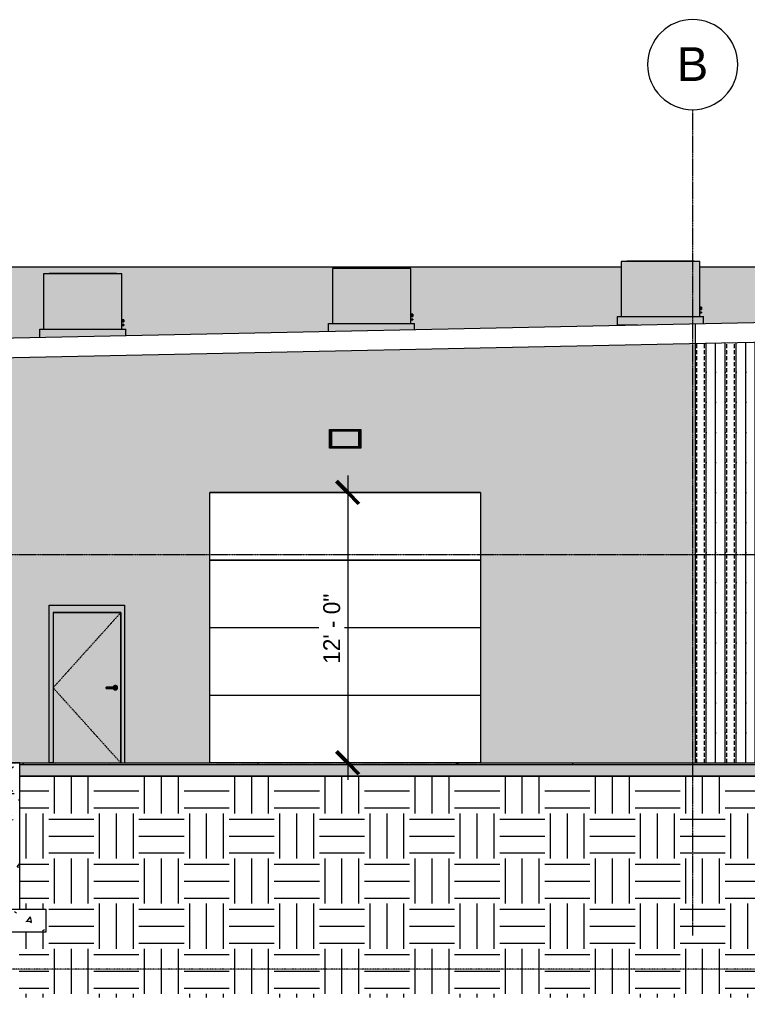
# Model space of a CAD drawing. Header units: inches. Extents: x -4221 to 4014, y -195 to 396.
# Drawn here: x -461 to -74, y -125 to 396 of the extents above; entities that cross this region are included whole.
import ezdxf

# ---------------------------------------------------------------- set-up
doc = ezdxf.new("R2010")
doc.units = ezdxf.units.IN
doc.header["$MEASUREMENT"] = 0
for name, pattern in [('Aligning Line 1_8_', [0.25, 0.125, -0.125]), ('Dash 1_16_', [0.125, 0.0625, -0.0625]), ('Grid Line 1_2_', [0.875, 0.5, -0.125, 0.125, -0.125])]:
    doc.linetypes.add(name, pattern=pattern)
for name, color, linetype, lineweight in [('A-ANNO-DIMS', 211, 'Continuous', 9), ('A-ANNO-DIMS-96', 211, 'Continuous', 9), ('A-DOOR', 31, 'Continuous', 9), ('A-DOOR-FRAM', 31, 'Continuous', 9), ('A-FLOR-LEVL', 51, 'Continuous', 9), ('A-ROOF', 132, 'Continuous', 13), ('A-WALL', 113, 'Continuous', 13), ('A-WALL-PATT', 111, 'Continuous', 20), ('C-BLDG-PADS', 91, 'Continuous', 9), ('C-TOPO', 7, 'Continuous', 9), ('E-LITE-EQPM', 33, 'Continuous', 9), ('G-ANNO-SYMB', 111, 'Aligning Line 1_8_', 9), ('M-EQPM', 50, 'Continuous', 9), ('S-FNDN', 32, 'Continuous', 13), ('S-GRID', 1, 'Continuous', 9), ('S-GRID-IDEN', 1, 'Continuous', 9)]:
    doc.layers.add(name, color=color, linetype=linetype, lineweight=lineweight)
doc.styles.add('Arial', font='arial.ttf', dxfattribs={"height": 18})
doc.styles.add('Century Gothic_1', font='', dxfattribs={"height": 9})
doc.styles.get('Century Gothic_1').set_extended_font_data('Century Gothic')
doc.dimstyles.new('OD__1__Tol__', dxfattribs={"dimscale": 12, "dimtxt": 9.397514, "dimasz": 1, "dimexe": 0.75, "dimexo": 0.5, "dimgap": 0.125, "dimtad": 1, "dimdec": 0, "dimzin": 3, "dimdsep": 46, "dimlunit": 4, "dimtxsty": 'Century Gothic_1', "dimblk1": 'OBLIQUE', "dimblk2": 'OBLIQUE', "dimsah": 1, "dimcen": 0.09, "dimdle": 0.75, "dimazin": 0, "dimtfac": 1, "dimtdec": 4, "dimtix": 1, "dimtmove": 0, "dimatfit": 3, "dimfxl": 1, "dimtvp": 1, "dimtfill": 1, "dimfrac": 2, "dimtolj": 1, "dimtzin": 0, "dimarcsym": 2})
pattern_1 = [(50, (-445.445, 0), (27.5427, -2.4099), [2.88, -31.68]), (355, (-445.445, 0), (-5.3278, 28.8843), [2.304, -25.344]), (100.451, (-443.15, -0.2), (22.2153, 26.4739), [2.448, -26.924]), (46.184, (-445.445, 7.68), (40.9819, -6.3564), [4.32, -47.52]), (96.636, (-442.03, 7.15), (35.8907, 37.4062), [3.671, -40.386]), (351.184, (-445.445, 7.68), (35.891, 37.4062), [3.456, -38.016]), (21, (-441.605, 5.76), (22.92104, -15.4607), [2.88, -31.68]), (326, (-441.605, 5.76), (9.3435, 27.8457), [2.304, -25.344]), (71.451, (-439.695, 4.472), (32.2648, 12.3844), [2.448, -26.924]), (37.5, (-445.445, 0), (0.46686, 12.78271), [1.267, -23.77, 1.267, -24.461, -25.44]), (37.5, (-445.445, 0), (0.46686, 12.78271), [-50.765, 1.267, -24.173]), (7.5, (-445.445, 0), (10.1016, 15.1451), [1.267, -13.402, 1.267, -23.194, -9.696]), (7.5, (-445.445, 0), (10.1016, 15.1451), [-39.13, 1.267, -8.429]), (327.5, (-454.008, 0), (20.49916, -0.86578), [1.267, -8.333, 1.267, -28.685, -39.744]), (327.5, (-454.008, 0), (20.49916, -0.86578), [-39.552, 1.267, -38.477]), (317.5, (-457.848, 0), (22.3948, 3.8443), [1.267, -11.213, 1.267, -18.624, -28.224]), (317.5, (-457.848, 0), (22.3948, 3.8443), [-32.371, 1.267, -26.957])]

# ---------------------------------------------------------------- blocks, each defined once
blk = doc.blocks.new('Condensing Unit - Air Cooled - DX - 6-10 Tons - 6 Tons-1352867-BUILDING ELEVATION - WEST')
at = {"layer": 'M-EQPM'}
for points in [[(-11252.29, 233.92), (-11223.9, 233.92), (-11223.9, 263.33), (-11265.68, 263.33), (-11265.68, 233.92)], [(-11251.75, 263.33), (-11251.75, 263.69), (-11262.69, 263.69), (-11262.69, 263.33), (-11252.29, 263.33)], [(-11251.75, 263.33), (-11240.81, 263.33), (-11240.81, 263.69), (-11251.75, 263.69)], [(-11237.83, 263.33), (-11237.83, 263.69), (-11240.81, 263.69), (-11240.81, 263.33), (-11240.11, 263.33)], [(-11226.89, 263.33), (-11226.89, 263.69), (-11237.83, 263.69), (-11237.83, 263.33), (-11227.36, 263.33)], [(-11222.9, 238.31), (-11222.9, 238.87), (-11223.9, 238.85), (-11223.9, 238.31)], [(-11223.9, 237.75), (-11222.9, 237.77), (-11222.9, 238.31), (-11223.9, 238.31), (-11223.9, 237.77)], [(-11222.9, 236.14), (-11222.9, 236.32), (-11223.9, 236.3), (-11223.9, 236.14)], [(-11222.9, 235.96), (-11222.9, 236.14), (-11223.9, 236.14), (-11223.9, 235.96)], [(-11267.68, 229.62), (-11221.9, 230.57), (-11221.9, 233.92), (-11267.68, 233.92), (-11267.68, 233.68)]]:
    blk.add_hatch(color=256, dxfattribs=at).paths.add_polyline_path(points, flags=0)
for p, q in [((-11265.68, 263.33), (-11265.68, 233.92)), ((-11223.9, 263.33), (-11265.68, 263.33)), ((-11262.75, 263.69), (-11262.75, 263.33)), ((-11262.69, 263.69), (-11251.75, 263.69)), ((-11251.75, 263.69), (-11240.81, 263.69)), ((-11240.83, 263.69), (-11237.83, 263.69)), ((-11240.75, 263.33), (-11240.75, 263.69)), ((-11237.83, 263.69), (-11226.89, 263.69)), ((-11226.83, 263.33), (-11226.83, 263.69)), ((-11223.9, 233.92), (-11223.9, 263.33)), ((-11222.9, 238.87), (-11223.9, 238.87)), ((-11223.9, 237.75), (-11222.9, 237.75)), ((-11222.9, 236.33), (-11223.9, 236.33)), ((-11223.9, 235.95), (-11222.9, 235.95)), ((-11222.9, 238.87), (-11222.9, 238.31)), ((-11222.9, 238.31), (-11222.9, 237.75)), ((-11222.9, 236.32), (-11222.9, 236.14)), ((-11222.9, 236.14), (-11222.9, 235.96)), ((-11267.68, 233.92), (-11221.9, 233.92)), ((-11267.68, 229.62), (-11267.68, 233.92)), ((-11221.9, 230.57), (-11221.9, 233.92))]:
    blk.add_line(p, q, dxfattribs=at)
blk = doc.blocks.new('Condensing Unit - Air Cooled - DX - 6-10 Tons - 6 Tons-V17-BUILDING ELEVATION - WEST')
at = {"layer": 'M-EQPM'}
for points in [[(-11412, 260.37), (-11405.53, 260.37), (-11405.53, 260.73), (-11416.47, 260.73), (-11416.47, 260.37), (-11413.71, 260.37)], [(-11398.07, 260.37), (-11394.59, 260.37), (-11394.59, 260.73), (-11405.53, 260.73), (-11405.53, 260.37), (-11399.07, 260.37)], [(-11391.61, 260.37), (-11391.61, 260.73), (-11394.59, 260.73), (-11394.59, 260.37), (-11393.89, 260.37)], [(-11389.32, 260.37), (-11380.67, 260.37), (-11380.67, 260.73), (-11391.61, 260.73), (-11391.61, 260.37)], [(-11419.46, 230.96), (-11377.68, 230.96), (-11377.68, 260.37), (-11419.46, 260.37), (-11419.46, 233.68)], [(-11376.68, 235.35), (-11376.68, 235.91), (-11377.68, 235.89), (-11377.68, 235.35)], [(-11376.68, 234.78), (-11376.68, 235.35), (-11377.68, 235.35), (-11377.68, 234.78)], [(-11421.46, 226.41), (-11375.68, 227.37), (-11375.68, 230.96), (-11421.46, 230.96)], [(-11376.68, 233.18), (-11376.68, 233.36), (-11377.68, 233.34), (-11377.68, 233.18)], [(-11376.68, 232.99), (-11376.68, 233.18), (-11377.68, 233.18), (-11377.68, 232.99)]]:
    blk.add_hatch(color=256, dxfattribs=at).paths.add_polyline_path(points, flags=0)
for p, q in [((-11416.53, 260.73), (-11416.53, 260.37)), ((-11416.47, 260.73), (-11405.53, 260.73)), ((-11405.53, 260.73), (-11394.59, 260.73)), ((-11394.61, 260.73), (-11391.61, 260.73)), ((-11394.53, 260.37), (-11394.53, 260.73)), ((-11391.61, 260.73), (-11380.67, 260.73)), ((-11380.61, 260.37), (-11380.61, 260.73)), ((-11419.46, 260.37), (-11419.46, 230.96)), ((-11377.68, 260.37), (-11419.46, 260.37)), ((-11377.68, 230.96), (-11377.68, 260.37)), ((-11376.68, 235.91), (-11377.68, 235.91)), ((-11377.68, 234.78), (-11376.68, 234.78)), ((-11376.68, 235.91), (-11376.68, 235.35)), ((-11376.68, 235.35), (-11376.68, 234.78)), ((-11421.46, 230.96), (-11375.68, 230.96)), ((-11421.46, 226.41), (-11421.46, 230.96)), ((-11376.68, 233.36), (-11377.68, 233.36)), ((-11377.68, 232.99), (-11376.68, 232.99)), ((-11376.68, 233.36), (-11376.68, 233.18)), ((-11376.68, 233.18), (-11376.68, 232.99)), ((-11375.68, 227.37), (-11375.68, 230.96))]:
    blk.add_line(p, q, dxfattribs=at)
blk = doc.blocks.new('Condensing Unit - Air Cooled - DX - 6-10 Tons - 6 Tons-V18-BUILDING ELEVATION - WEST')
at = {"layer": 'M-EQPM'}
for points in [[(-11111.93, 237.63), (-11070.15, 237.63), (-11070.15, 267.04), (-11111.93, 267.04), (-11111.93, 264)], [(-11098, 267.04), (-11098, 267.4), (-11108.94, 267.4), (-11108.94, 267.04), (-11100.29, 267.04)], [(-11087.06, 267.04), (-11087.06, 267.4), (-11098, 267.4), (-11098, 267.04), (-11087.54, 267.04)], [(-11087.06, 267.04), (-11084.07, 267.04), (-11084.07, 267.4), (-11087.06, 267.4), (-11087.06, 267.16)], [(-11073.13, 267.04), (-11073.13, 267.4), (-11084.07, 267.4), (-11084.07, 267.04), (-11073.61, 267.04)], [(-11069.15, 242.03), (-11069.15, 242.59), (-11070.15, 242.57), (-11070.15, 242.03)], [(-11070.15, 241.46), (-11069.15, 241.48), (-11069.15, 242.03), (-11070.15, 242.03), (-11070.15, 241.48)], [(-11069.15, 239.85), (-11069.15, 240.03), (-11070.15, 240.02), (-11070.15, 239.85)], [(-11069.15, 239.67), (-11069.15, 239.85), (-11070.15, 239.85), (-11070.15, 239.67)], [(-11113.93, 233.04), (-11103.11, 233.04), (-11068.15, 233.77), (-11068.15, 237.63), (-11113.93, 237.63), (-11113.93, 233.68)]]:
    blk.add_hatch(color=256, dxfattribs=at).paths.add_polyline_path(points, flags=0)
for p, q in [((-11111.93, 267.04), (-11111.93, 237.63)), ((-11070.15, 267.04), (-11111.93, 267.04)), ((-11109, 267.4), (-11109, 267.04)), ((-11108.94, 267.4), (-11098, 267.4)), ((-11098, 267.4), (-11087.06, 267.4)), ((-11087.08, 267.4), (-11084.07, 267.4)), ((-11087, 267.04), (-11087, 267.4)), ((-11084.07, 267.4), (-11073.13, 267.4)), ((-11073.07, 267.04), (-11073.07, 267.4)), ((-11070.15, 237.63), (-11070.15, 267.04)), ((-11069.15, 242.59), (-11070.15, 242.59)), ((-11070.15, 241.46), (-11069.15, 241.46)), ((-11069.15, 240.04), (-11070.15, 240.04)), ((-11070.15, 239.67), (-11069.15, 239.67)), ((-11069.15, 242.59), (-11069.15, 242.03)), ((-11069.15, 242.03), (-11069.15, 241.46)), ((-11069.15, 240.03), (-11069.15, 239.85)), ((-11069.15, 239.85), (-11069.15, 239.67)), ((-11113.93, 237.63), (-11068.15, 237.63)), ((-11113.93, 233.04), (-11113.93, 237.63)), ((-11068.15, 233.77), (-11068.15, 237.63)), ((-11103.11, 233.04), (-11113.93, 233.04))]:
    blk.add_line(p, q, dxfattribs=at)
blk = doc.blocks.new('Door-Sectional_DesignersChoice_Amarr - 16_x8_-1344022-BUILDING ELEVATION - WEST')
at = {"layer": 'A-DOOR'}
for p, q in [((-11186.83, 143.94), (-11330.83, 143.94)), ((-11330.83, 108), (-11186.83, 108)), ((-11186.83, 107.94), (-11330.83, 107.94)), ((-11330.83, 72), (-11186.83, 72)), ((-11186.83, 71.94), (-11330.83, 71.94)), ((-11330.83, 36), (-11186.83, 36)), ((-11186.83, 35.94), (-11330.83, 35.94))]:
    blk.add_line(p, q, dxfattribs=at)
blk = doc.blocks.new('Door-Passage-Single-Flush - 36_ x 80_-V19-BUILDING ELEVATION - WEST')
at = {"layer": 'A-DOOR'}
h = blk.add_hatch(color=256, dxfattribs=at)
h.paths.add_polyline_path([(-11378.33, 0), (-11378.33, 80), (-11414.33, 80), (-11414.33, 0), (-11408.07, 0)], flags=0)
h.paths.add_polyline_path([(-11381.19, 38.82), (-11381.49, 38.86), (-11381.78, 38.98), (-11382.11, 39.27), (-11382.21, 39.41), (-11382.32, 39.61), (-11386.01, 39.62), (-11386.01, 40.39), (-11382.29, 40.39), (-11382.11, 40.72), (-11382.02, 40.84), (-11381.78, 41.02), (-11381.49, 41.14), (-11381.19, 41.18), (-11380.88, 41.14), (-11380.6, 41.02), (-11380.26, 40.72), (-11380.16, 40.59), (-11380.05, 40.31), (-11380.01, 40), (-11380.05, 39.69), (-11380.16, 39.41), (-11380.35, 39.16), (-11380.6, 38.98), (-11380.88, 38.86)], flags=0)
for points in [[(-11381.88, 40), (-11381.89, 40.39), (-11386.01, 40.38), (-11386.01, 40), (-11382.11, 40)], [(-11382.32, 39.61), (-11381.88, 39.62), (-11381.88, 40), (-11386.01, 40), (-11386.01, 39.61), (-11382.36, 39.61)]]:
    blk.add_hatch(color=256, dxfattribs=at).paths.add_polyline_path(points, flags=0)
h = blk.add_hatch(color=256, dxfattribs=at)
h.paths.add_polyline_path([(-11381.19, 38.82), (-11380.88, 38.86), (-11380.6, 38.98), (-11380.35, 39.16), (-11380.16, 39.41), (-11380.05, 39.69), (-11380.01, 40), (-11380.05, 40.31), (-11380.26, 40.72), (-11380.35, 40.84), (-11380.6, 41.02), (-11380.88, 41.14), (-11381.19, 41.18), (-11381.49, 41.14), (-11381.78, 41.02), (-11382.11, 40.72), (-11382.21, 40.59), (-11382.28, 40.39), (-11381.8, 40.38), (-11381.54, 40.38), (-11381.18, 40.36), (-11380.99, 40.26), (-11380.94, 40.18), (-11380.95, 39.8), (-11381.11, 39.65), (-11381.29, 39.61), (-11381.63, 39.65), (-11382.11, 39.61), (-11382.29, 39.61), (-11382.21, 39.41), (-11382.02, 39.16), (-11381.78, 38.98), (-11381.49, 38.86)], flags=0)
h.paths.add_polyline_path([(-11381.88, 39.8), (-11381.81, 40), (-11381.88, 40.1), (-11381.88, 39.9)], flags=0)
h = blk.add_hatch(color=256, dxfattribs=at)
h.paths.add_polyline_path([(-11381.51, 40), (-11381.88, 40.34), (-11381.85, 40.1), (-11381.81, 40), (-11381.6, 40)], flags=0)
h.paths.add_polyline_path([(-11381.5, 40), (-11380.93, 40.02), (-11380.99, 40.26), (-11381.11, 40.35), (-11381.3, 40.39), (-11381.63, 40.35), (-11381.83, 40.34), (-11381.51, 40)], flags=0)
h = blk.add_hatch(color=256, dxfattribs=at)
h.paths.add_polyline_path([(-11381.29, 39.61), (-11380.99, 39.74), (-11380.95, 39.8), (-11380.96, 40), (-11381.51, 39.99), (-11381.8, 39.62), (-11381.54, 39.62), (-11381.29, 39.61)], flags=0)
h.paths.add_polyline_path([(-11381.88, 39.62), (-11381.51, 40), (-11381.81, 40), (-11381.88, 39.66)], flags=0)
at = {"layer": 'A-DOOR-FRAM'}
blk.add_hatch(color=256, dxfattribs=at).paths.add_polyline_path([(-11416.33, 0), (-11414.33, 0), (-11414.33, 80), (-11378.33, 80), (-11378.33, 0), (-11376.33, 0), (-11376.33, 84), (-11416.33, 84), (-11416.33, 16.05)], flags=0)
at = {"layer": 'A-DOOR', "linetype": 'Dash 1_16_'}
for p, q in [((-11378.33, 80), (-11414.33, 40)), ((-11414.33, 40), (-11378.33, 0))]:
    blk.add_line(p, q, dxfattribs=at)
at = {"layer": 'A-DOOR'}
for p, q in [((-11378.33, 80), (-11414.33, 80)), ((-11414.33, 80), (-11414.33, 0)), ((-11378.33, 0), (-11378.33, 80)), ((-11381.88, 40.39), (-11386.01, 40.39)), ((-11386.01, 40), (-11386.01, 40.39)), ((-11386.01, 39.61), (-11386.01, 40)), ((-11386.01, 39.61), (-11381.88, 39.61)), ((-11414.33, 0), (-11378.33, 0))]:
    blk.add_line(p, q, dxfattribs=at)
at = {"layer": 'A-DOOR', "flags": 128}
for points in [[(-11381.29, 40.39), (-11381.29, 40.39), (-11381.29, 40.39), (-11381.29, 40.39), (-11381.29, 40.39), (-11381.3, 40.39), (-11381.3, 40.39), (-11381.31, 40.39), (-11381.32, 40.39), (-11381.32, 40.39), (-11381.33, 40.39), (-11381.34, 40.39), (-11381.35, 40.39), (-11381.36, 40.39), (-11381.38, 40.39), (-11381.39, 40.39), (-11381.4, 40.39), (-11381.42, 40.39), (-11381.43, 40.39), (-11381.45, 40.39), (-11381.47, 40.39), (-11381.48, 40.39), (-11381.5, 40.39), (-11381.52, 40.39), (-11381.54, 40.39), (-11381.56, 40.39), (-11381.58, 40.39), (-11381.6, 40.39), (-11381.62, 40.39), (-11381.64, 40.39), (-11381.66, 40.39), (-11381.68, 40.39), (-11381.71, 40.39), (-11381.73, 40.39), (-11381.75, 40.39), (-11381.78, 40.39), (-11381.8, 40.39), (-11381.82, 40.39), (-11381.85, 40.39), (-11381.87, 40.39), (-11381.88, 40.39)], [(-11381.88, 39.61), (-11381.85, 39.61), (-11381.83, 39.61), (-11381.81, 39.61), (-11381.78, 39.61), (-11381.76, 39.61), (-11381.74, 39.61), (-11381.71, 39.61), (-11381.69, 39.61), (-11381.67, 39.61), (-11381.65, 39.61), (-11381.63, 39.61), (-11381.6, 39.61), (-11381.58, 39.61), (-11381.56, 39.61), (-11381.54, 39.61), (-11381.52, 39.61), (-11381.51, 39.61), (-11381.49, 39.61), (-11381.47, 39.61), (-11381.45, 39.61), (-11381.44, 39.61), (-11381.42, 39.61), (-11381.41, 39.61), (-11381.39, 39.61), (-11381.38, 39.61), (-11381.37, 39.61), (-11381.36, 39.61), (-11381.35, 39.61), (-11381.34, 39.61), (-11381.33, 39.61), (-11381.32, 39.61), (-11381.31, 39.61), (-11381.3, 39.61), (-11381.3, 39.61), (-11381.29, 39.61), (-11381.29, 39.61), (-11381.29, 39.61), (-11381.29, 39.61), (-11381.29, 39.61)]]:
    blk.add_lwpolyline(points, dxfattribs=at)
at = {"layer": 'A-DOOR'}
for centre, radius, start, end in [((-11381.19, 40), 1.18, 0, 160.3657), ((-11381.19, 40), 1.18, 199.5633, 360), ((-11381.29, 40), 0.394, 75, 90), ((-11381.29, 40), 0.394, 270, 285), ((-11381.29, 40), 0.394, 0, 30), ((-11381.29, 40), 0.394, 330, 0)]:
    blk.add_arc(centre, radius, start, end, dxfattribs=at)
at = {"layer": 'A-DOOR-FRAM'}
for p, q in [((-11414.33, 80), (-11414.33, 0)), ((-11414.33, 80), (-11378.33, 80)), ((-11378.33, 80), (-11378.33, 0)), ((-11414.33, 0), (-11416.33, 0)), ((-11378.33, 0), (-11376.33, 0))]:
    blk.add_line(p, q, dxfattribs=at)
blk = doc.blocks.new('Pathway_Cooper_Streetworks_WKP_Pak_Glass - Pathway_Cooper_Streetworks_WKP_Pak_Glass-V21-BUILDING ELEVATION - WEST')
at = {"layer": 'E-LITE-EQPM'}
for points in [[(-11613.02, 177.24), (-11597.27, 177.24), (-11597.27, 177.56), (-11614.02, 177.56), (-11614.02, 177.24), (-11613.52, 177.24)], [(-11613.52, 167.9), (-11613.32, 168.21), (-11613.32, 176.87), (-11613.52, 176.87), (-11613.52, 168.21)], [(-11602.79, 168.44), (-11598.27, 168.44), (-11598.27, 176.83), (-11613.02, 176.83), (-11613.02, 168.44)], [(-11597.77, 167.9), (-11597.77, 176.87), (-11597.97, 176.87), (-11597.97, 168.21), (-11597.87, 168.05)], [(-11613.32, 167.9), (-11597.77, 167.9), (-11597.97, 168.21), (-11613.32, 168.21), (-11613.52, 167.9)], [(-11602.79, 168.34), (-11597.97, 168.34), (-11597.97, 168.44), (-11613.32, 168.44), (-11613.32, 168.34), (-11613.02, 168.34)], [(-11597.97, 168.28), (-11597.97, 168.34), (-11613.32, 168.34), (-11613.32, 168.28), (-11598.27, 168.28)], [(-11613.32, 168.21), (-11597.97, 168.21), (-11597.97, 168.28), (-11613.32, 168.28)]]:
    blk.add_hatch(color=256, dxfattribs=at).paths.add_polyline_path(points, flags=0)
h = blk.add_hatch(color=256, dxfattribs=at)
h.paths.add_polyline_path([(-11598.27, 167.52), (-11597.27, 167.52), (-11597.27, 177.24), (-11614.02, 177.24), (-11614.02, 167.52), (-11602.79, 167.52)], flags=0)
h.paths.add_polyline_path([(-11613.52, 167.9), (-11613.52, 176.87), (-11597.77, 176.87), (-11597.77, 167.9), (-11613.02, 167.9)], flags=0)
h = blk.add_hatch(color=256, dxfattribs=at)
h.paths.add_polyline_path([(-11613.02, 168.44), (-11613.02, 176.87), (-11613.32, 176.83), (-11613.32, 168.44)], flags=0)
h.paths.add_polyline_path([(-11597.97, 168.44), (-11597.97, 176.87), (-11598.27, 176.83), (-11598.27, 168.44)], flags=0)
for p, q in [((-11614.02, 177.56), (-11597.27, 177.56)), ((-11614.02, 177.24), (-11614.02, 177.56)), ((-11614.02, 177.24), (-11597.27, 177.24)), ((-11614.02, 167.52), (-11614.02, 177.24)), ((-11597.27, 177.56), (-11597.27, 177.24)), ((-11597.27, 177.24), (-11597.27, 167.52)), ((-11613.52, 176.87), (-11613.52, 167.9)), ((-11613.52, 176.87), (-11597.77, 176.87)), ((-11613.32, 176.87), (-11613.32, 168.21)), ((-11613.02, 168.44), (-11613.02, 176.83)), ((-11612.89, 176.83), (-11613.02, 176.83)), ((-11613.02, 168.44), (-11613.02, 176.83)), ((-11598.27, 176.83), (-11613.02, 176.83)), ((-11612.89, 176.83), (-11612.89, 168.44)), ((-11598.4, 168.44), (-11598.4, 176.83)), ((-11598.27, 176.83), (-11598.4, 176.83)), ((-11598.27, 176.83), (-11598.27, 168.44)), ((-11598.27, 176.83), (-11598.27, 168.44)), ((-11597.97, 168.21), (-11597.97, 176.87)), ((-11597.77, 167.9), (-11597.77, 176.87)), ((-11597.27, 167.52), (-11614.02, 167.52)), ((-11613.52, 167.9), (-11613.32, 168.21)), ((-11613.52, 167.9), (-11597.77, 167.9)), ((-11613.32, 168.44), (-11613.02, 168.44)), ((-11597.97, 168.34), (-11613.32, 168.34)), ((-11597.97, 168.34), (-11613.32, 168.34)), ((-11597.97, 168.28), (-11613.32, 168.28)), ((-11613.32, 168.21), (-11597.97, 168.21)), ((-11613.02, 168.44), (-11612.89, 168.44)), ((-11613.02, 168.44), (-11598.27, 168.44)), ((-11598.4, 168.44), (-11598.27, 168.44)), ((-11598.27, 168.44), (-11597.97, 168.44)), ((-11597.77, 167.9), (-11597.97, 168.21))]:
    blk.add_line(p, q, dxfattribs=at)
blk = doc.blocks.new('Grid - Grid Head - Circle-50561-BUILDING ELEVATION - WEST')
at = {"layer": 'S-GRID-IDEN'}
for start, end in [(360, 180), (180, 360)]:
    blk.add_arc((-10800.4, 371.84), 24, start, end, dxfattribs=at)
blk = doc.blocks.new('DIMBLOCK4-BUILDING ELEVATION - WEST')
at = {"layer": 'A-ANNO-DIMS-96'}
for p, q in [((-286.33, 153), (-286.33, -9)), ((-283.85, 144), (-295.33, 144)), ((-286.33, 144), (-283.85, 144)), ((-283.85, 0), (-295.33, 0)), ((-286.33, 0), (-283.85, 0))]:
    blk.add_line(p, q, dxfattribs=at)
at = {"layer": 'A-ANNO-DIMS-96', "lineweight": 50}
for p, q in [((-286.33, 144), (-292.33, 150)), ((-286.33, 144), (-280.33, 138)), ((-286.33, 0), (-292.33, 6)), ((-286.33, 0), (-280.33, -6))]:
    blk.add_line(p, q, dxfattribs=at)
at = {"layer": 'A-ANNO-DIMS-96', "color": 0, "insert": (-299.37, 52.76), "char_height": 9, "width": 46.1821, "attachment_point": 1, "rotation": 90, "line_spacing_factor": 0.984502, "style": 'Century Gothic_1', "bg_fill": 3, "box_fill_scale": 1.25, "bg_fill_color": 256, "bg_fill_true_color": 13158600, "bg_fill_transparency": 0}
blk.add_mtext('12\' - 0"', dxfattribs=at)
blk = doc.blocks.new('_Oblique')
at = {"color": 0, "linetype": 'ByBlock', "lineweight": -2}
blk.add_line((-0.5, -0.5), (0.5, 0.5), dxfattribs=at)

msp = doc.modelspace()

# ---------------------------------------------------------------- hatches: boundary and pattern name
at = {"layer": 'A-WALL-PATT', "lineweight": 9}
h = msp.add_hatch(dxfattribs=at)
h.set_pattern_fill('FP_15', color=9, style=0, pattern_type=2)
h.set_pattern_definition([(0, (-818.9595, 0), (0, 8), []), (90, (-818.9595, 0), (-8, 8), [8, -8])])
h.paths.add_polyline_path([(142.79025, -7.00628), (142.79025, -7), (134.29817, -7.00628)], flags=0)
h.paths.add_polyline_path([(-804.20011, 0), (-804.20011, 16), (-807.73323, 16), (-807.73323, 0)], flags=0)
h.paths.add_polyline_path([(-807.73323, 17.5), (-804.20011, 17.5), (-804.20011, 39.6063), (-805.43123, 39.63736), (-805.58092, 39.7422), (-805.62768, 39.80315), (-805.62768, 40.19685), (-805.4585, 40.35134), (-805.2836, 40.37692), (-805.07168, 40.38772), (-804.20011, 40.3937), (-804.20011, 40.5), (-807.73323, 40.5), (-807.73323, 19.57237)], flags=0)
h.paths.add_polyline_path([(-805.27682, 39.68108), (-805.29637, 39.72161), (-805.27784, 39.68286)], flags=0)
h.paths.add_polyline_path([(-804.69618, 39.80315), (-804.7272, 40.0994), (-804.75716, 39.99474), (-804.7264, 39.8981)], flags=0)
h.paths.add_polyline_path([(-804.20011, 42), (-804.20011, 90), (-807.73323, 90), (-807.73323, 42), (-806.85152, 42)], flags=0)
h.paths.add_polyline_path([(-814.48323, 98), (-814.48323, 103), (-818.95988, 103), (-818.95988, 98)], flags=0)
h.paths.add_polyline_path([(-811.71953, 98), (-811.48323, 98), (-811.48323, 103), (-812.98323, 103), (-812.98323, 98)], flags=0)
h.paths.add_polyline_path([(-809.98323, 98), (-809.73323, 98), (-809.73323, 102), (-804.45988, 102), (-804.45988, 103), (-809.98323, 103), (-809.98323, 100.62725)], flags=0)
h.paths.add_polyline_path([(-818.95988, 104), (-814.48323, 104), (-814.48323, 108), (-818.95988, 108), (-818.95988, 107.6755)], flags=0)
h.paths.add_polyline_path([(-812.98323, 104), (-811.48323, 104), (-811.48323, 108), (-812.98323, 108), (-812.98323, 104.15137)], flags=0)
h.paths.add_polyline_path([(-806.85152, 104), (-804.45988, 104), (-804.45988, 108), (-809.98323, 108), (-809.98323, 104), (-809.73323, 104)], flags=0)
h.paths.add_polyline_path([(-804.45988, 109), (-804.45988, 113), (-809.98323, 113), (-809.98323, 109), (-806.85152, 109)], flags=0)
h.paths.add_polyline_path([(-811.71953, 109), (-811.48323, 109), (-811.48323, 113), (-812.98323, 112.96169), (-812.98323, 109)], flags=0)
h.paths.add_polyline_path([(-818.95988, 109), (-814.48323, 109), (-814.48323, 113), (-818.95988, 113), (-818.95988, 111.19962)], flags=0)
h.paths.add_polyline_path([(-817.01754, 114), (-814.48323, 114), (-814.48323, 118), (-818.95988, 118), (-818.95988, 114)], flags=0)
h.paths.add_polyline_path([(-806.85152, 114), (-804.45988, 114), (-804.45988, 118), (-809.98323, 118), (-809.98323, 114)], flags=0)
h.paths.add_polyline_path([(-811.48323, 114), (-811.48323, 118), (-812.98323, 118), (-812.98323, 114)], flags=0)
h.paths.add_polyline_path([(-812.98323, 119), (-811.48323, 119), (-811.48323, 123), (-812.98323, 123), (-812.98323, 121.772)], flags=0)
h.paths.add_polyline_path([(-806.85152, 119), (-804.45988, 119), (-804.45988, 123), (-809.98323, 123), (-809.98323, 119), (-807.15599, 119)], flags=0)
h.paths.add_polyline_path([(-818.95988, 119), (-814.48323, 119), (-814.48323, 123), (-818.95988, 123), (-818.95988, 121.772)], flags=0)
h.paths.add_polyline_path([(-814.48323, 124), (-814.48323, 128), (-818.95988, 128), (-818.95988, 124), (-815.70102, 124)], flags=0)
h.paths.add_polyline_path([(-811.48323, 124), (-811.48323, 128), (-812.98323, 128), (-812.98323, 124)], flags=0)
h.paths.add_polyline_path([(-804.45988, 124), (-804.45988, 128), (-809.98323, 128), (-809.98323, 124), (-806.85152, 124)], flags=0)
h.paths.add_polyline_path([(154.79012, 124), (328.19111, 124), (328.17767, 264), (-98.95988, 264), (-98.95988, 242.58785), (-97.95988, 242.56869), (-97.95988, 241.46285), (-98.95988, 241.46285), (-98.95988, 240.03459), (-97.95988, 240.01586), (-97.95988, 239.67237), (-98.95988, 239.67237), (-98.95988, 237.63489), (-96.95988, 237.63489), (-96.95988, 233.77322), (154.79012, 239.01801), (154.79012, 177.46189), (167.14619, 177.46189), (167.05475, 177.35563), (167.18111, 177.24185), (167.47055, 177.5633), (167.83212, 177.23774), (167.49756, 176.84679), (167.54012, 176.82784), (167.49756, 168.43845), (159.90921, 168.43845), (159.08572, 167.52387), (158.72414, 167.84943), (159.01358, 168.17088), (158.88488, 168.28677), (158.88488, 168.33689), (154.79012, 168.33689)], flags=0)
h.paths.add_polyline_path([(-806.85152, 129), (-804.45988, 129), (-804.45988, 133), (-806.25858, 133), (-806.31036, 132.875), (-806.42955, 132.71967), (-806.58488, 132.60048), (-806.85152, 132.51427), (-807.15399, 132.5), (-809.98323, 132.5), (-809.98323, 129), (-808.57143, 129)], flags=0)
h.paths.add_polyline_path([(-814.48323, 129), (-814.48323, 132.5), (-818.95988, 132.5), (-818.95988, 129), (-815.04275, 129)], flags=0)
h.paths.add_polyline_path([(-812.98323, 129), (-811.48323, 129), (-811.48323, 132.5), (-812.98323, 132.5), (-812.98323, 130.6443)], flags=0)
h.paths.add_polyline_path([(-808.01791, 134), (-804.45988, 134), (-804.45988, 138.5), (-809.98323, 138.46346), (-809.98323, 134), (-809.27915, 134)], flags=0)
h.paths.add_polyline_path([(-813.34221, 134), (-811.48323, 134), (-811.48323, 138.5), (-818.95988, 138.5), (-818.95988, 134), (-813.53912, 134)], flags=0)
h.paths.add_polyline_path([(-810.73323, 140), (-804.20011, 140.03163), (-804.20011, 168.33689), (-808.34, 168.33689), (-808.29487, 168.28677), (-808.42358, 168.17088), (-808.13414, 167.84943), (-808.49571, 167.52387), (-809.3192, 168.43845), (-816.95011, 168.43845), (-816.90755, 176.84679), (-816.91313, 176.87237), (-817.24212, 177.23774), (-816.88055, 177.5633), (-816.59111, 177.24185), (-816.46474, 177.36032), (-816.55619, 177.46189), (-804.20011, 177.46189), (-804.20011, 219.03905), (-535.58488, 224.6352), (-535.58488, 264), (-818.95988, 264), (-818.95988, 140), (-811.38275, 140.00336), (-811.26356, 140.07747), (-811.10823, 140.10216), (-810.88328, 140.05854)], flags=0)
h.paths.add_polyline_path([(-487.70988, 225.63259), (-450.27631, 226.41246), (-450.27631, 230.95696), (-448.27631, 230.95696), (-448.27631, 260.36696), (-445.28896, 260.36696), (-445.28896, 260.72696), (-409.4824, 260.72696), (-409.4824, 260.36696), (-406.49506, 260.36696), (-406.49506, 235.90993), (-405.49506, 235.89076), (-405.49506, 234.78493), (-406.49506, 234.78493), (-406.49506, 233.35667), (-405.49506, 233.33794), (-405.49506, 232.99445), (-406.49506, 232.99445), (-406.49506, 230.95696), (-404.49506, 230.95696), (-404.49506, 227.36623), (-296.49506, 229.61623), (-296.49506, 233.92065), (-294.49506, 233.92065), (-294.49506, 263.33065), (-291.50771, 263.33065), (-291.50771, 263.69065), (-255.70115, 263.69065), (-255.70115, 263.33065), (-252.71381, 263.33065), (-252.71381, 238.87362), (-251.71381, 238.85446), (-251.71381, 237.74862), (-252.71381, 237.74862), (-252.71381, 236.32036), (-251.71381, 236.30163), (-251.71381, 235.95814), (-252.71381, 235.95814), (-252.71381, 233.92065), (-250.71381, 233.92065), (-250.71381, 230.57001), (-131.91981, 233.04489), (-142.74113, 233.04489), (-142.74113, 237.63489), (-140.74113, 237.63489), (-140.74113, 264), (-487.70988, 264), (-487.70988, 233.68468)], flags=0)
h = msp.add_hatch(dxfattribs=at)
h.set_pattern_fill('FP_17', color=9, style=0, pattern_type=2)
h.set_pattern_definition([(90, (160.478, 0), (-16, 1e-15), [16, 0, 0, 0]), (90, (154.478, 0), (-16, 1e-15), [16, 0, 0, 0]), (90, (155.478, 0), (-16, 1e-15), [2.143, -13.857]), (90, (149.478, 0), (-16, 1e-15), [16, 0, 0, 0]), (90, (155.478, 3.214), (-16, 1e-15), [2.143, -13.857]), (90, (155.478, 6.429), (-16, 1e-15), [2.143, -13.857]), (90, (155.478, 9.643), (-16, 1e-15), [2.143, -13.857]), (90, (155.478, 12.857), (-16, 1e-15), [2.143, -13.857]), (90, (159.478, 0), (-16, 1e-15), [2.143, -13.857]), (90, (159.478, 3.214), (-16, 1e-15), [2.143, -13.857]), (90, (159.478, 6.429), (-16, 1e-15), [2.143, -13.857]), (90, (159.478, 9.643), (-16, 1e-15), [2.143, -13.857]), (90, (159.478, 12.857), (-16, 1e-15), [2.143, -13.857])])
h.paths.add_polyline_path([(-101.20988, 0), (-33.83637, 0), (-33.83637, 4), (-31.83637, 4), (-31.83637, 0), (28.16363, 0), (28.16363, 4), (30.16363, 4), (30.16363, 0), (56.16363, 0), (56.16363, 4), (58.16363, 4), (58.16363, 0), (118.16363, 0), (118.16363, 4), (120.16363, 4), (120.16363, 0), (154.79012, 0), (154.79012, 228.51573), (-101.20988, 223.1824), (-101.20988, 44.24125)], flags=0)
h.paths.add_polyline_path([(52.16363, 5), (52.16363, 72), (124.16363, 72), (124.16363, 5), (56.16363, 5)], flags=0)
h.paths.add_polyline_path([(30.16363, 5), (-37.83637, 5), (-37.83637, 72), (34.16363, 72), (34.16363, 5), (30.44717, 5)], flags=0)
h.paths.add_polyline_path([(27.60262, 167.52387), (27.60262, 177.5633), (44.35262, 177.5633), (44.35262, 167.52387), (28.10262, 167.52387)], flags=0)
h = msp.add_hatch(dxfattribs=at)
h.set_pattern_fill('FP_18', color=9, style=0, pattern_type=2)
h.set_pattern_definition([(90, (-95.272, 0), (-16, 1e-15), [16, 0, 0, 0]), (90, (-101.272, 0), (-16, 1e-15), [16, 0, 0, 0]), (90, (-100.272, 0), (-16, 1e-15), [2.143, -13.857]), (90, (-106.272, 0), (-16, 1e-15), [16, 0, 0, 0]), (90, (-100.272, 3.214), (-16, 1e-15), [2.143, -13.857]), (90, (-100.272, 6.429), (-16, 1e-15), [2.143, -13.857]), (90, (-100.272, 9.643), (-16, 1e-15), [2.143, -13.857]), (90, (-100.272, 12.857), (-16, 1e-15), [2.143, -13.857]), (90, (-96.272, 0), (-16, 1e-15), [2.143, -13.857]), (90, (-96.272, 3.214), (-16, 1e-15), [2.143, -13.857]), (90, (-96.272, 6.429), (-16, 1e-15), [2.143, -13.857]), (90, (-96.272, 9.643), (-16, 1e-15), [2.143, -13.857]), (90, (-96.272, 12.857), (-16, 1e-15), [2.143, -13.857])])
h.paths.add_polyline_path([(-485.11467, 0), (-468.33458, 0), (-468.33458, 16.0046), (-479.27508, 16.0289), (-479.52723, 16.14902), (-479.65266, 16.25266), (-479.7648, 16.40146), (-479.83521, 16.57051), (-479.85701, 16.77511), (-479.8238, 16.96575), (-479.65266, 17.24734), (-479.50451, 17.36724), (-479.32645, 17.45126), (-479.10792, 17.49453), (-478.84314, 17.49912), (-468.33458, 17.5), (-468.33458, 40.5046), (-479.27508, 40.5289), (-479.50451, 40.63276), (-479.65266, 40.75266), (-479.7648, 40.90146), (-479.83521, 41.07051), (-479.85701, 41.27511), (-479.8238, 41.46575), (-479.65266, 41.74734), (-479.50451, 41.86724), (-479.32645, 41.95126), (-479.10792, 41.99453), (-479.06987, 41.9992), (-465.51794, 41.95126), (-465.20102, 41.74734), (-465.09084, 41.59854), (-465.02207, 41.42949), (-464.99869, 41.25), (-465.02207, 41.07051), (-465.09084, 40.90146), (-465.24405, 40.71712), (-465.41218, 40.60048), (-465.70626, 40.50547), (-466.84341, 40.5), (-466.84341, 17.49487), (-465.51794, 17.45126), (-465.20102, 17.24734), (-465.09084, 17.09854), (-465.02207, 16.92949), (-464.99869, 16.75), (-465.02207, 16.57051), (-465.09084, 16.40146), (-465.20102, 16.25266), (-465.41218, 16.10048), (-465.70626, 16.00547), (-466.84341, 16), (-466.84341, 0), (-445.14738, 0), (-445.14738, 84), (-405.14738, 84), (-405.14738, 0), (-359.6425, 0), (-359.6425, 144), (-215.6425, 144), (-215.6425, 0), (-101.20988, 0), (-101.20988, 223.1824), (-487.70988, 215.13031), (-487.70988, 0), (-485.70988, 0)], flags=0)
h.paths.add_polyline_path([(-295.0175, 167.52387), (-296.0175, 167.52387), (-296.0175, 177.5633), (-279.2675, 177.5633), (-279.2675, 167.52387), (-294.08721, 167.52387)], flags=0)
h = msp.add_hatch(dxfattribs=at)
h.set_pattern_fill('FP_16', color=256, style=0, pattern_type=2)
h.set_pattern_definition(pattern_1)
h.paths.add_polyline_path([(-467.26417, -78), (-460.81212, -78), (-460.81212, 0), (-471.57063, 0), (-471.57063, -78), (-467.4111, -78)], flags=0)
h = msp.add_hatch(dxfattribs=at)
h.set_pattern_fill('FP_12', color=9, style=0, pattern_type=2)
h.set_pattern_definition([(0, (-445.4455, 0), (30.72, 7.68), [1.267, -21.773, 1.267, -21.773, -122.88]), (0, (-445.4455, 0), (30.72, 7.68), [-46.08, 1.267, -44.813, 1.267, -21.773, -53.76]), (0, (-445.4455, 0), (30.72, 7.68), [-115.2, 1.267, -14.093, 1.267, -37.133]), (120, (-433.9255, 3.84), (-22.01108, 22.7643), [1.267, -21.773, 1.267, -21.773, -122.88]), (120, (-433.9255, 3.84), (-22.01108, 22.7643), [-46.08, 1.267, -44.813, 1.267, -21.773, -53.76]), (120, (-433.9255, 3.84), (-22.01108, 22.7643), [-115.2, 1.267, -14.093, 1.267, -37.133]), (240, (-430.0855, 19.2), (-8.70892, -30.4443), [1.267, -21.773, 1.267, -21.773, -122.88]), (240, (-430.0855, 19.2), (-8.70892, -30.4443), [-46.08, 1.267, -44.813, 1.267, -21.773, -53.76]), (240, (-430.0855, 19.2), (-8.70892, -30.4443), [-115.2, 1.267, -14.093, 1.267, -37.133])])
h.paths.add_polyline_path([(-359.6425, -1), (-112.70988, -1), (-112.70988, 0), (-460.81212, 0), (-460.81212, -1), (-384.95683, -1)], flags=0)
at = {"layer": 'C-BLDG-PADS'}
h = msp.add_hatch(dxfattribs=at)
h.set_pattern_fill('FP_16', color=256, style=0, pattern_type=2)
h.set_pattern_definition(pattern_1)
h.paths.add_polyline_path([(-47.44108, -7), (270.71914, -7), (270.71914, -1), (-460.81212, -1), (-460.81212, -7), (-73.40383, -7)], flags=0)
at = {"layer": 'C-TOPO'}
h = msp.add_hatch(dxfattribs=at)
h.set_pattern_fill('FP_19', color=256, style=0, pattern_type=2)
h.set_pattern_definition([(0, (-445.445, 0), (24, 24), [24, -24]), (0, (-445.445, 9), (24, 24), [24, -24]), (0, (-445.445, 18), (24, 24), [24, -24]), (90, (-442.445, 21), (-24, 24), [24, -24]), (90, (-433.445, 21), (-24, 24), [24, -24]), (90, (-424.445, 21), (-24, 24), [24, -24])])
h.paths.add_polyline_path([(-125.32933, -124.91675), (271.83375, -124.91675), (271.83375, -7.00628), (-460.81212, -7.00628), (-460.81212, -78), (-446.82606, -78), (-446.82606, -90), (-461.16515, -90), (-461.16515, -124.91675), (-333.03133, -124.91675)], flags=0)
at = {"layer": 'S-FNDN', "lineweight": 9}
h = msp.add_hatch(dxfattribs=at)
h.set_pattern_fill('FP_16', color=256, style=0, pattern_type=2)
h.set_pattern_definition(pattern_1)
h.paths.add_polyline_path([(-460.81212, -90), (-446.82606, -90), (-446.82606, -78), (-485.55668, -78), (-485.55668, -90), (-461.16515, -90)], flags=0)

# ---------------------------------------------------------------- linework, layer by layer
at = {"layer": 'A-FLOR-LEVL', "linetype": 'Grid Line 1_2_'}
for p, q in [((-1005.82269, 111), (802.20169, 111)), ((-1052.85579, 0), (802.20169, 0))]:
    msp.add_line(p, q, dxfattribs=at)
at = {"layer": 'A-ROOF', "lineweight": 9}
for p, q in [((154.79012, 239.01801), (-804.20011, 219.03905)), ((-101.20988, 223.1824), (-101.20988, 233.68468))]:
    msp.add_line(p, q, dxfattribs=at)
at = {"layer": 'A-WALL', "lineweight": 9}
for p, q in [((-140.74113, 264), (-818.95988, 264)), ((328.19111, 264), (-98.95988, 264)), ((154.79012, 228.51573), (-487.70988, 215.13031)), ((-101.20988, 0), (-101.20988, 223.1824)), ((-359.6425, 0), (-359.6425, 144)), ((-359.6425, 144), (-215.6425, 144)), ((-215.6425, 144), (-215.6425, 0)), ((-445.14738, 0), (-445.14738, 84)), ((-445.14738, 84), (-405.14738, 84)), ((-405.14738, 84), (-405.14738, 0)), ((-460.81212, 0), (-445.14738, 0)), ((-405.14738, 0), (-359.6425, 0)), ((-215.6425, 0), (-33.83637, 0))]:
    msp.add_line(p, q, dxfattribs=at)
at = {"layer": 'C-BLDG-PADS'}
for p, q in [((288.57894, -1), (-460.81212, -1)), ((-460.81212, -7), (271.83375, -7))]:
    msp.add_line(p, q, dxfattribs=at)
at = {"layer": 'C-TOPO'}
for p, q in [((-115.91836, -7.00628), (-460.81212, -7.00628)), ((-115.91874, -7.00628), (-460.81212, -7.00628)), ((-115.91874, -7.00628), (271.83419, -7.00628)), ((271.83375, -7.00628), (-115.91836, -7.00628))]:
    msp.add_line(p, q, dxfattribs=at)
at = {"layer": 'G-ANNO-SYMB'}
msp.add_line((705.47867, -109.86125), (-956.13733, -109.86125), dxfattribs=at)
at = {"layer": 'S-FNDN', "lineweight": 9}
for p, q in [((-460.81212, 0), (-485.11467, 0)), ((-460.81212, -78), (-460.81212, 0)), ((-215.6425, 0), (-359.6425, 0)), ((-446.82606, -78), (-485.90972, -78)), ((-446.82606, -90), (-446.82606, -78)), ((-485.90972, -90), (-446.82606, -90))]:
    msp.add_line(p, q, dxfattribs=at)
at = {"layer": 'S-GRID', "linetype": 'Grid Line 1_2_'}
msp.add_line((-102.70988, -92), (-102.70988, 347.8358), dxfattribs=at)

# ---------------------------------------------------------------- block references
at = {"layer": 'A-DOOR'}
for name in ['Door-Sectional_DesignersChoice_Amarr - 16_x8_-1344022-BUILDING ELEVATION - WEST', 'Door-Passage-Single-Flush - 36_ x 80_-V19-BUILDING ELEVATION - WEST']:
    msp.add_blockref(name, (10971.18551, 0), dxfattribs=at)
at = {"layer": 'E-LITE-EQPM'}
msp.add_blockref('Pathway_Cooper_Streetworks_WKP_Pak_Glass - Pathway_Cooper_Streetworks_WKP_Pak_Glass-V21-BUILDING ELEVATION - WEST', (11318.00289, 0), dxfattribs=at)
at = {"layer": 'M-EQPM'}
for name in ['Condensing Unit - Air Cooled - DX - 6-10 Tons - 6 Tons-V18-BUILDING ELEVATION - WEST', 'Condensing Unit - Air Cooled - DX - 6-10 Tons - 6 Tons-V17-BUILDING ELEVATION - WEST', 'Condensing Unit - Air Cooled - DX - 6-10 Tons - 6 Tons-1352867-BUILDING ELEVATION - WEST']:
    msp.add_blockref(name, (10971.18551, 0), dxfattribs=at)
at = {"layer": 'S-GRID-IDEN'}
msp.add_blockref('Grid - Grid Head - Circle-50561-BUILDING ELEVATION - WEST', (10697.68551, 0), dxfattribs=at)

# ---------------------------------------------------------------- texts
at = {"layer": 'S-GRID-IDEN', "insert": (-111.21843, 381.12374), "char_height": 18, "width": 20.301, "attachment_point": 1, "style": 'Arial'}
msp.add_mtext('B', dxfattribs=at)

# ---------------------------------------------------------------- next in the draw order: dimensions: what is measured, and where the dimension line sits
at = {"layer": 'A-ANNO-DIMS'}
dim = msp.add_linear_dim(base=(-286.33385, 0), p1=(-277.84857, 144), p2=(-277.84857, 0), angle=90, dimstyle='OD__1__Tol__', override={"dimpost": '<>', "dimfxl": 144}, dxfattribs=at)
dim.commit()
dim.dimension.update_dxf_attribs({"geometry": 'DIMBLOCK4-BUILDING ELEVATION - WEST', "text_midpoint": (-292.56023, 72)})

doc.saveas('drawing.dxf')
